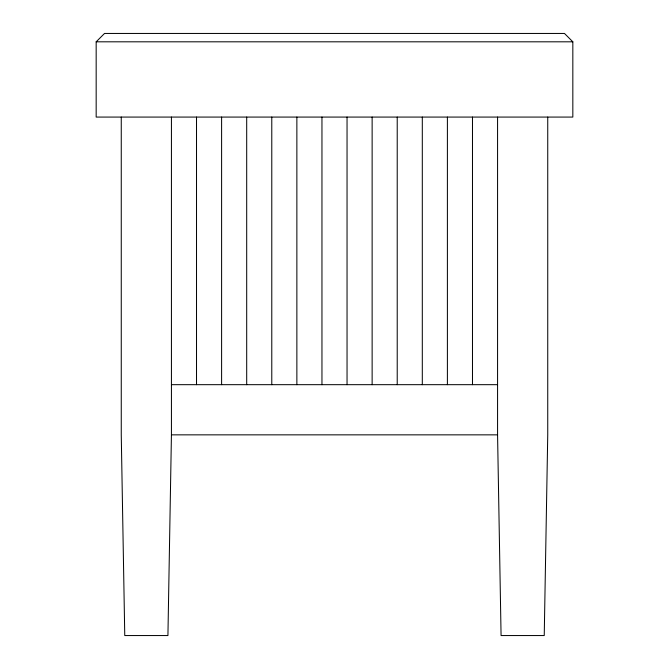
<?xml version="1.0" encoding="UTF-8"?>
<svg xmlns="http://www.w3.org/2000/svg" width="669" height="669" viewBox="0 0 669 669"><rect width="100%" height="100%" fill="white"/><g stroke="black" fill="none" stroke-linecap="round" stroke-linejoin="round"><path stroke-width="1" d="M171.431 117.075L171.431 434.85L167.927 635.55L124.76 635.55L121.256 434.85L121.256 117.075M96.169 41.812L104.531 33.45L564.469 33.45L572.831 41.812L572.831 117.075L96.169 117.075L96.169 41.812L572.831 41.812M171.431 384.675L497.569 384.675M171.431 434.85L497.569 434.85L501.073 635.55L544.24 635.55L547.744 434.85L547.744 117.075M497.569 117.075L497.569 434.85M472.481 117.075L472.481 384.675M447.394 117.075L447.394 384.675M422.306 117.075L422.306 384.675M397.219 117.075L397.219 384.675M372.131 117.075L372.131 384.675M347.044 117.075L347.044 384.675M321.956 117.075L321.956 384.675M296.869 117.075L296.869 384.675M271.781 117.075L271.781 384.675M246.694 117.075L246.694 384.675M221.606 117.075L221.606 384.675M196.519 117.075L196.519 384.675"/></g></svg>
